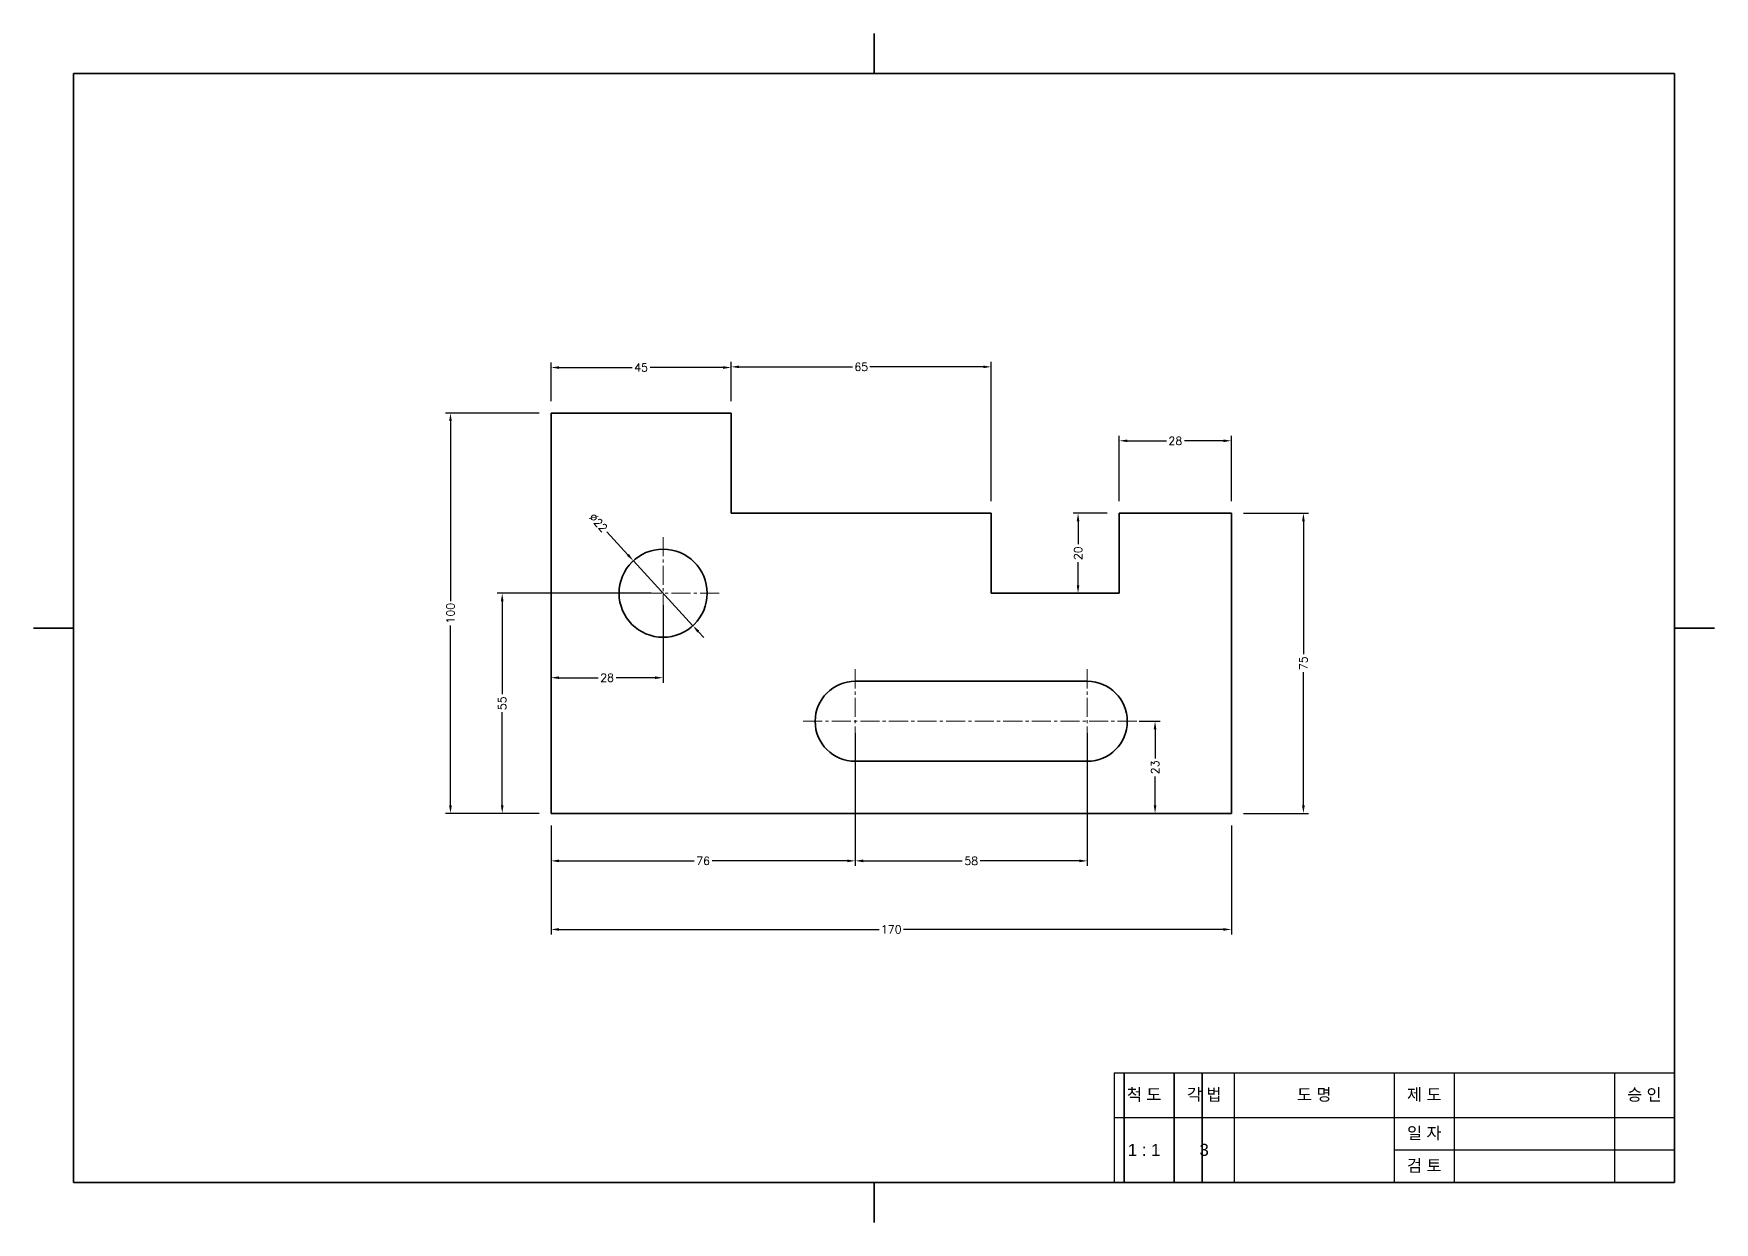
# Model space of a CAD drawing. Header units: millimetres. Extents: x 0 to 11420, y 0 to 297.
# Drawn here: x 8500 to 8920, y 0 to 297 of the extents above; entities that cross this region are included whole.
import ezdxf

# ---------------------------------------------------------------- set-up
doc = ezdxf.new("R2010")
doc.units = ezdxf.units.MM
doc.header["$LTSCALE"] = 0.25
doc.linetypes.add('CENTER2', pattern=[28.575, 19.05, -3.175, 3.175, -3.175])
for name, color, linetype, lineweight in [('1_윤곽선', 4, 'Continuous', 35), ('2_외형선', 7, 'Continuous', 35), ('4_중심선', 1, 'CENTER2', 18)]:
    doc.layers.add(name, color=color, linetype=linetype, lineweight=lineweight)
doc.styles.get("Standard").update_dxf_attribs({"font": 'arial.ttf'})
doc.styles.add('주석', font='romans.shx', dxfattribs={"height": 2, "bigfont": 'whgtxt.shx'})
doc.dimstyles.new('주석', dxfattribs={"dimscale": 0, "dimtxt": 2, "dimasz": 2, "dimexe": 1.25, "dimexo": 3, "dimtad": 0, "dimtxsty": '주석', "dimcen": 0, "dimclrd": 3, "dimclre": 3, "dimclrt": 3, "dimadec": 0, "dimazin": 0, "dimtfac": 1, "dimtmove": 0, "dimatfit": 3, "dimfxl": 5, "dimtfill": 1, "dimarcsym": 0})

# ---------------------------------------------------------------- blocks, each defined once
blk = doc.blocks.new('*T209')
at = {"layer": '1_윤곽선', "color": 0, "linetype": 'ByBlock', "lineweight": -2, "transparency": 16777216}
for p, q in [((0, 0), (140, 0)), ((0, 0), (0, -27.35)), ((140, 0), (140, -27.35)), ((0, -27.35), (140, -27.35))]:
    blk.add_line(p, q, dxfattribs=at)
at = {"layer": '1_윤곽선', "color": 3, "linetype": 'ByBlock', "lineweight": -2, "transparency": 16777216}
for p, q in [((15, 0), (15, -27.35)), ((30, 0), (30, -27.35)), ((70, 0), (70, -27.35)), ((85, 0), (85, -27.35)), ((125, 0), (125, -27.35)), ((0, -11.14), (140, -11.14)), ((70, -19.24), (140, -19.24))]:
    blk.add_line(p, q, dxfattribs=at)
at = {"layer": '1_윤곽선', "color": 2, "transparency": 16777216, "char_height": 3, "attachment_point": 5}
for s, insert, width in [('{\\fGulim|b0|i0|c129|p50;척 도}', (7.5, -5.57), 12), ('{\\fGulim|b0|i0|c129|p50;각 법}', (22.5, -5.57), 12), ('{\\fGulim|b0|i0|c129|p50;도 명}', (50, -5.57), 37), ('{\\fGulim|b0|i0|c129|p50;제 도}', (77.5, -5.57), 12), ('{\\fGulim|b0|i0|c129|p50;승 인}', (132.5, -5.57), 12), ('{\\fGulim|b0|i0|c129|p50;일 자}', (77.5, -15.19), 12), ('1 : 1', (7.5, -19.24), 12), ('3', (22.5, -19.24), 12), ('{\\fGulim|b0|i0|c129|p50;검 토}', (77.5, -23.29), 12)]:
    blk.add_mtext(s, dxfattribs=dict(at, insert=insert, width=width))
blk = doc.blocks.new('*D222')
at = {"layer": '2_외형선', "color": 3, "lineweight": -2, "transparency": 16777216}
for p, q in [((8629.3, 99.19), (8629.3, 71.93)), ((8799.3, 99.19), (8799.3, 71.93)), ((8631.3, 73.18), (8711.25, 73.18)), ((8797.3, 73.18), (8717.36, 73.18))]:
    blk.add_line(p, q, dxfattribs=at)
at = {"layer": '2_외형선', "color": 3, "transparency": 16777216}
for points in [[(8631.3, 73.52), (8631.3, 72.85), (8629.3, 73.18)], [(8797.3, 73.52), (8797.3, 72.85), (8799.3, 73.18)]]:
    blk.add_solid(points, dxfattribs=at)
at = {"layer": 'Defpoints', "color": 0, "transparency": 16777216}
for p in [(8629.3, 102.19), (8799.3, 102.19), (8799.3, 73.18)]:
    blk.add_point(p, dxfattribs=at)
at = {"layer": '2_외형선', "color": 3, "transparency": 16777216, "insert": (8714.3, 73.18), "char_height": 2, "attachment_point": 5, "style": '주석', "bg_fill": 3, "box_fill_scale": 1.1, "bg_fill_color": 256, "bg_fill_true_color": 13158600, "bg_fill_transparency": 0}
blk.add_mtext('170', dxfattribs=at)
blk = doc.blocks.new('*D223')
at = {"layer": '2_외형선', "color": 3, "lineweight": -2, "transparency": 16777216}
for p, q in [((8705.3, 122.19), (8705.3, 89.07)), ((8629.3, 99.19), (8629.3, 89.07)), ((8631.3, 90.32), (8665.06, 90.32)), ((8703.3, 90.32), (8669.55, 90.32))]:
    blk.add_line(p, q, dxfattribs=at)
at = {"layer": '2_외형선', "color": 3, "transparency": 16777216}
for points in [[(8631.3, 90.65), (8631.3, 89.98), (8629.3, 90.32)], [(8703.3, 90.65), (8703.3, 89.98), (8705.3, 90.32)]]:
    blk.add_solid(points, dxfattribs=at)
at = {"layer": 'Defpoints', "color": 0, "transparency": 16777216}
for p in [(8705.3, 125.19), (8629.3, 102.19), (8705.3, 90.32)]:
    blk.add_point(p, dxfattribs=at)
at = {"layer": '2_외형선', "color": 3, "transparency": 16777216, "insert": (8667.3, 90.32), "char_height": 2, "attachment_point": 5, "style": '주석', "bg_fill": 3, "box_fill_scale": 1.1, "bg_fill_color": 256, "bg_fill_true_color": 13158600, "bg_fill_transparency": 0}
blk.add_mtext('76', dxfattribs=at)
blk = doc.blocks.new('*D224')
at = {"layer": '2_외형선', "color": 3, "lineweight": -2, "transparency": 16777216}
for p, q in [((8705.3, 122.19), (8705.3, 89.07)), ((8763.3, 122.19), (8763.3, 89.07)), ((8707.3, 90.32), (8732.06, 90.32)), ((8761.3, 90.32), (8736.55, 90.32))]:
    blk.add_line(p, q, dxfattribs=at)
at = {"layer": '2_외형선', "color": 3, "transparency": 16777216}
for points in [[(8707.3, 90.65), (8707.3, 89.98), (8705.3, 90.32)], [(8761.3, 90.65), (8761.3, 89.98), (8763.3, 90.32)]]:
    blk.add_solid(points, dxfattribs=at)
at = {"layer": 'Defpoints', "color": 0, "transparency": 16777216}
for p in [(8705.3, 125.19), (8763.3, 125.19), (8763.3, 90.32)]:
    blk.add_point(p, dxfattribs=at)
at = {"layer": '2_외형선', "color": 3, "transparency": 16777216, "insert": (8734.3, 90.32), "char_height": 2, "attachment_point": 5, "style": '주석', "bg_fill": 3, "box_fill_scale": 1.1, "bg_fill_color": 256, "bg_fill_true_color": 13158600, "bg_fill_transparency": 0}
blk.add_mtext('58', dxfattribs=at)
blk = doc.blocks.new('*D225')
at = {"layer": '2_외형선', "color": 3, "lineweight": -2, "transparency": 16777216}
for p, q in [((8776.3, 125.19), (8781.48, 125.19)), ((8780.23, 123.19), (8780.23, 115.93)), ((8780.23, 104.19), (8780.23, 111.44)), ((8796.3, 102.19), (8778.98, 102.19))]:
    blk.add_line(p, q, dxfattribs=at)
at = {"layer": '2_외형선', "color": 3, "transparency": 16777216}
for points in [[(8779.9, 123.19), (8780.57, 123.19), (8780.23, 125.19)], [(8779.9, 104.19), (8780.57, 104.19), (8780.23, 102.19)]]:
    blk.add_solid(points, dxfattribs=at)
at = {"layer": 'Defpoints', "color": 0, "transparency": 16777216}
for p in [(8773.3, 125.19), (8780.23, 102.19), (8799.3, 102.19)]:
    blk.add_point(p, dxfattribs=at)
at = {"layer": '2_외형선', "color": 3, "transparency": 16777216, "insert": (8780.23, 113.69), "char_height": 2, "attachment_point": 5, "rotation": 90, "style": '주석', "bg_fill": 3, "box_fill_scale": 1.1, "bg_fill_color": 256, "bg_fill_true_color": 13158600, "bg_fill_transparency": 0}
blk.add_mtext('23', dxfattribs=at)
blk = doc.blocks.new('*D226')
at = {"layer": '2_외형선', "color": 3, "lineweight": -2, "transparency": 16777216}
for p, q in [((8802.3, 177.19), (8818.55, 177.19)), ((8817.3, 175.19), (8817.3, 141.93)), ((8817.3, 104.19), (8817.3, 137.44)), ((8802.3, 102.19), (8818.55, 102.19))]:
    blk.add_line(p, q, dxfattribs=at)
at = {"layer": '2_외형선', "color": 3, "transparency": 16777216}
for points in [[(8816.97, 175.19), (8817.64, 175.19), (8817.3, 177.19)], [(8816.97, 104.19), (8817.64, 104.19), (8817.3, 102.19)]]:
    blk.add_solid(points, dxfattribs=at)
at = {"layer": 'Defpoints', "color": 0, "transparency": 16777216}
for p in [(8799.3, 177.19), (8799.3, 102.19), (8817.3, 102.19)]:
    blk.add_point(p, dxfattribs=at)
at = {"layer": '2_외형선', "color": 3, "transparency": 16777216, "insert": (8817.3, 139.69), "char_height": 2, "attachment_point": 5, "rotation": 90, "style": '주석', "bg_fill": 3, "box_fill_scale": 1.1, "bg_fill_color": 256, "bg_fill_true_color": 13158600, "bg_fill_transparency": 0}
blk.add_mtext('75', dxfattribs=at)
blk = doc.blocks.new('*D227')
at = {"layer": '2_외형선', "color": 3, "lineweight": -2, "transparency": 16777216}
for p, q in [((8771.3, 180.19), (8771.3, 196.52)), ((8773.3, 195.27), (8783.06, 195.27)), ((8797.3, 195.27), (8787.55, 195.27)), ((8799.3, 180.19), (8799.3, 196.52))]:
    blk.add_line(p, q, dxfattribs=at)
at = {"layer": '2_외형선', "color": 3, "transparency": 16777216}
for points in [[(8773.3, 195.6), (8773.3, 194.94), (8771.3, 195.27)], [(8797.3, 195.6), (8797.3, 194.94), (8799.3, 195.27)]]:
    blk.add_solid(points, dxfattribs=at)
at = {"layer": 'Defpoints', "color": 0, "transparency": 16777216}
for p in [(8771.3, 195.27), (8771.3, 177.19), (8799.3, 177.19)]:
    blk.add_point(p, dxfattribs=at)
at = {"layer": '2_외형선', "color": 3, "transparency": 16777216, "insert": (8785.3, 195.27), "char_height": 2, "attachment_point": 5, "style": '주석', "bg_fill": 3, "box_fill_scale": 1.1, "bg_fill_color": 256, "bg_fill_true_color": 13158600, "bg_fill_transparency": 0}
blk.add_mtext('28', dxfattribs=at)
blk = doc.blocks.new('*D228')
at = {"layer": '2_외형선', "color": 3, "lineweight": -2, "transparency": 16777216}
for p, q in [((8768.3, 177.19), (8759.74, 177.19)), ((8760.99, 175.19), (8760.99, 169.43)), ((8760.99, 159.19), (8760.99, 164.94)), ((8768.3, 157.19), (8759.74, 157.19))]:
    blk.add_line(p, q, dxfattribs=at)
at = {"layer": '2_외형선', "color": 3, "transparency": 16777216}
for points in [[(8760.66, 175.19), (8761.32, 175.19), (8760.99, 177.19)], [(8760.66, 159.19), (8761.32, 159.19), (8760.99, 157.19)]]:
    blk.add_solid(points, dxfattribs=at)
at = {"layer": 'Defpoints', "color": 0, "transparency": 16777216}
for p in [(8771.3, 177.19), (8760.99, 157.19), (8771.3, 157.19)]:
    blk.add_point(p, dxfattribs=at)
at = {"layer": '2_외형선', "color": 3, "transparency": 16777216, "insert": (8760.99, 167.19), "char_height": 2, "attachment_point": 5, "rotation": 90, "style": '주석', "bg_fill": 3, "box_fill_scale": 1.1, "bg_fill_color": 256, "bg_fill_true_color": 13158600, "bg_fill_transparency": 0}
blk.add_mtext('20', dxfattribs=at)
blk = doc.blocks.new('*D229')
at = {"layer": '2_외형선', "color": 3, "lineweight": -2, "transparency": 16777216}
for p, q in [((8674.3, 205.19), (8674.3, 214.99)), ((8739.3, 180.19), (8739.3, 214.99)), ((8676.3, 213.74), (8704.61, 213.74)), ((8737.3, 213.74), (8709, 213.74))]:
    blk.add_line(p, q, dxfattribs=at)
at = {"layer": '2_외형선', "color": 3, "transparency": 16777216}
for points in [[(8676.3, 214.08), (8676.3, 213.41), (8674.3, 213.74)], [(8737.3, 214.08), (8737.3, 213.41), (8739.3, 213.74)]]:
    blk.add_solid(points, dxfattribs=at)
at = {"layer": 'Defpoints', "color": 0, "transparency": 16777216}
for p in [(8739.3, 213.74), (8674.3, 202.19), (8739.3, 177.19)]:
    blk.add_point(p, dxfattribs=at)
at = {"layer": '2_외형선', "color": 3, "transparency": 16777216, "insert": (8706.8, 213.74), "char_height": 2, "attachment_point": 5, "style": '주석', "bg_fill": 3, "box_fill_scale": 1.1, "bg_fill_color": 256, "bg_fill_true_color": 13158600, "bg_fill_transparency": 0}
blk.add_mtext('65', dxfattribs=at)
blk = doc.blocks.new('*D230')
at = {"layer": '2_외형선', "color": 3, "lineweight": -2, "transparency": 16777216}
for p, q in [((8629.3, 205.19), (8629.3, 214.83)), ((8674.3, 205.19), (8674.3, 214.83)), ((8631.3, 213.58), (8649.56, 213.58)), ((8672.3, 213.58), (8654.05, 213.58))]:
    blk.add_line(p, q, dxfattribs=at)
at = {"layer": '2_외형선', "color": 3, "transparency": 16777216}
for points in [[(8631.3, 213.91), (8631.3, 213.24), (8629.3, 213.58)], [(8672.3, 213.91), (8672.3, 213.24), (8674.3, 213.58)]]:
    blk.add_solid(points, dxfattribs=at)
at = {"layer": 'Defpoints', "color": 0, "transparency": 16777216}
for p in [(8629.3, 213.58), (8629.3, 202.19), (8674.3, 202.19)]:
    blk.add_point(p, dxfattribs=at)
at = {"layer": '2_외형선', "color": 3, "transparency": 16777216, "insert": (8651.8, 213.58), "char_height": 2, "attachment_point": 5, "style": '주석', "bg_fill": 3, "box_fill_scale": 1.1, "bg_fill_color": 256, "bg_fill_true_color": 13158600, "bg_fill_transparency": 0}
blk.add_mtext('45', dxfattribs=at)
blk = doc.blocks.new('*D231')
at = {"layer": '2_외형선', "color": 3, "lineweight": -2, "transparency": 16777216}
for p, q in [((8626.3, 202.19), (8602.92, 202.19)), ((8604.17, 200.19), (8604.17, 155.24)), ((8604.17, 104.19), (8604.17, 149.13)), ((8626.3, 102.19), (8602.92, 102.19))]:
    blk.add_line(p, q, dxfattribs=at)
at = {"layer": '2_외형선', "color": 3, "transparency": 16777216}
for points in [[(8603.83, 200.19), (8604.5, 200.19), (8604.17, 202.19)], [(8603.83, 104.19), (8604.5, 104.19), (8604.17, 102.19)]]:
    blk.add_solid(points, dxfattribs=at)
at = {"layer": 'Defpoints', "color": 0, "transparency": 16777216}
for p in [(8629.3, 202.19), (8604.17, 102.19), (8629.3, 102.19)]:
    blk.add_point(p, dxfattribs=at)
at = {"layer": '2_외형선', "color": 3, "transparency": 16777216, "insert": (8604.17, 152.19), "char_height": 2, "attachment_point": 5, "rotation": 90, "style": '주석', "bg_fill": 3, "box_fill_scale": 1.1, "bg_fill_color": 256, "bg_fill_true_color": 13158600, "bg_fill_transparency": 0}
blk.add_mtext('100', dxfattribs=at)
blk = doc.blocks.new('*D232')
at = {"layer": '2_외형선', "color": 3, "lineweight": -2, "transparency": 16777216}
for p, q in [((8654.3, 157.19), (8615.85, 157.19)), ((8617.1, 155.19), (8617.1, 131.93)), ((8617.1, 104.19), (8617.1, 127.44)), ((8626.3, 102.19), (8615.85, 102.19))]:
    blk.add_line(p, q, dxfattribs=at)
at = {"layer": '2_외형선', "color": 3, "transparency": 16777216}
for points in [[(8616.76, 155.19), (8617.43, 155.19), (8617.1, 157.19)], [(8616.76, 104.19), (8617.43, 104.19), (8617.1, 102.19)]]:
    blk.add_solid(points, dxfattribs=at)
at = {"layer": 'Defpoints', "color": 0, "transparency": 16777216}
for p in [(8617.1, 157.19), (8657.3, 157.19), (8629.3, 102.19)]:
    blk.add_point(p, dxfattribs=at)
at = {"layer": '2_외형선', "color": 3, "transparency": 16777216, "insert": (8617.1, 129.69), "char_height": 2, "attachment_point": 5, "rotation": 90, "style": '주석', "bg_fill": 3, "box_fill_scale": 1.1, "bg_fill_color": 256, "bg_fill_true_color": 13158600, "bg_fill_transparency": 0}
blk.add_mtext('55', dxfattribs=at)
blk = doc.blocks.new('*D233')
at = {"layer": '2_외형선', "color": 3, "lineweight": -2, "transparency": 16777216}
for p, q in [((8629.3, 154.19), (8629.3, 134.83)), ((8657.3, 154.19), (8657.3, 134.83)), ((8631.3, 136.08), (8641.06, 136.08)), ((8655.3, 136.08), (8645.55, 136.08))]:
    blk.add_line(p, q, dxfattribs=at)
at = {"layer": '2_외형선', "color": 3, "transparency": 16777216}
for points in [[(8631.3, 136.41), (8631.3, 135.75), (8629.3, 136.08)], [(8655.3, 136.41), (8655.3, 135.75), (8657.3, 136.08)]]:
    blk.add_solid(points, dxfattribs=at)
at = {"layer": 'Defpoints', "color": 0, "transparency": 16777216}
for p in [(8629.3, 157.19), (8657.3, 157.19), (8629.3, 136.08)]:
    blk.add_point(p, dxfattribs=at)
at = {"layer": '2_외형선', "color": 3, "transparency": 16777216, "insert": (8643.3, 136.08), "char_height": 2, "attachment_point": 5, "style": '주석', "bg_fill": 3, "box_fill_scale": 1.1, "bg_fill_color": 256, "bg_fill_true_color": 13158600, "bg_fill_transparency": 0}
blk.add_mtext('28', dxfattribs=at)
blk = doc.blocks.new('*D234')
at = {"layer": '2_외형선', "color": 3, "lineweight": -2, "transparency": 16777216}
for p, q in [((8643.26, 172.5), (8648.52, 166.77)), ((8664.74, 149.08), (8649.87, 165.3)), ((8666.09, 147.61), (8667.44, 146.13))]:
    blk.add_line(p, q, dxfattribs=at)
at = {"layer": '2_외형선', "color": 3, "transparency": 16777216}
for points in [[(8648.76, 167), (8648.27, 166.54), (8649.87, 165.3)], [(8666.33, 147.83), (8665.84, 147.38), (8664.74, 149.08)]]:
    blk.add_solid(points, dxfattribs=at)
at = {"layer": 'Defpoints', "color": 0, "transparency": 16777216}
for p in [(8649.87, 165.3), (8664.74, 149.08)]:
    blk.add_point(p, dxfattribs=at)
at = {"layer": '2_외형선', "color": 3, "transparency": 16777216, "insert": (8641.13, 174.83), "char_height": 2, "attachment_point": 5, "rotation": 312.5135, "style": '주석', "bg_fill": 3, "box_fill_scale": 1.1, "bg_fill_color": 256, "bg_fill_true_color": 13158600, "bg_fill_transparency": 0}
blk.add_mtext('∅22', dxfattribs=at)

msp = doc.modelspace()

# ---------------------------------------------------------------- linework, layer by layer
at = {"layer": '1_윤곽선'}
for p, q in [((8710, 297), (8710, 287)), ((8500, 148.5), (8510, 148.5)), ((8920, 148.5), (8910, 148.5)), ((8710, 0), (8710, 10))]:
    msp.add_line(p, q, dxfattribs=at)
msp.add_lwpolyline([(8510, 10), (8910, 10), (8910, 287), (8510, 287)], close=True, dxfattribs=at)
at = {"layer": '2_외형선'}
for p, q in [((8629.303, 102.188), (8629.303, 202.188)), ((8629.303, 202.188), (8674.303, 202.188)), ((8674.303, 202.188), (8674.303, 177.188)), ((8674.303, 177.188), (8739.303, 177.188)), ((8739.303, 177.188), (8739.303, 157.188)), ((8799.303, 177.188), (8771.303, 177.188)), ((8771.303, 177.188), (8771.303, 157.188)), ((8771.303, 177.188), (8799.303, 177.188)), ((8799.303, 102.188), (8799.303, 177.188)), ((8771.303, 157.188), (8739.303, 157.188)), ((8705.303, 135.188), (8763.303, 135.188)), ((8705.303, 115.188), (8763.303, 115.188)), ((8629.303, 102.188), (8799.303, 102.188)), ((8772.5, 37.347), (8772.5, 10)), ((8785, 37.347), (8785, 10)), ((8792, 37.347), (8792, 10))]:
    msp.add_line(p, q, dxfattribs=at)
msp.add_circle((8657.303, 157.188), 11, dxfattribs=at)
for centre, start, end in [((8705.303, 125.188), 90, 270), ((8763.303, 125.188), 270, 90)]:
    msp.add_arc(centre, 10, start, end, dxfattribs=at)

# ---------------------------------------------------------------- block references
msp.add_blockref('*T209', (8770, 37.347))

# ---------------------------------------------------------------- next in the draw order: dimensions: what is measured, and where the dimension line sits
for base, p1, p2, picture, middle in [((8739.303, 213.743), (8674.303, 202.188), (8739.303, 177.188), '*D229', (8706.803, 213.743)), ((8799.303, 73.185), (8629.303, 102.188), (8799.303, 102.188), '*D222', (8714.303, 73.185))]:
    dim = msp.add_linear_dim(base=base, p1=p1, p2=p2, dimstyle='주석', dxfattribs=at)
    dim.commit()
    dim.dimension.update_dxf_attribs({"geometry": picture, "text_midpoint": middle})

# ---------------------------------------------------------------- next in the draw order: dimensions: what is measured, and where the dimension line sits
for base, p1, p2, picture, middle in [((8629.303, 213.577), (8674.303, 202.188), (8629.303, 202.188), '*D230', (8651.803, 213.577)), ((8705.303, 90.316), (8629.303, 102.188), (8705.303, 125.188), '*D223', (8667.303, 90.316))]:
    dim = msp.add_linear_dim(base=base, p1=p1, p2=p2, dimstyle='주석', dxfattribs=at)
    dim.commit()
    dim.dimension.update_dxf_attribs({"geometry": picture, "text_midpoint": middle})
dim = msp.add_linear_dim(base=(8780.233, 102.188), p1=(8773.303, 125.188), p2=(8799.303, 102.188), angle=90, dimstyle='주석', dxfattribs=at)
dim.commit()
dim.dimension.update_dxf_attribs({"geometry": '*D225', "text_midpoint": (8780.233, 113.688)})

# ---------------------------------------------------------------- next in the draw order: dimensions: what is measured, and where the dimension line sits
for base, p1, p2, picture, middle in [((8604.167, 102.188), (8629.303, 202.188), (8629.303, 102.188), '*D231', (8604.167, 152.188)), ((8817.303, 102.188), (8799.303, 177.188), (8799.303, 102.188), '*D226', (8817.303, 139.688))]:
    dim = msp.add_linear_dim(base=base, p1=p1, p2=p2, angle=90, dimstyle='주석', dxfattribs=at)
    dim.commit()
    dim.dimension.update_dxf_attribs({"geometry": picture, "text_midpoint": middle})
dim = msp.add_linear_dim(base=(8763.303, 90.316), p1=(8705.303, 125.188), p2=(8763.303, 125.188), dimstyle='주석', dxfattribs=at)
dim.commit()
dim.dimension.update_dxf_attribs({"geometry": '*D224', "text_midpoint": (8734.303, 90.316)})

# ---------------------------------------------------------------- next in the draw order: linework, layer by layer
at = {"layer": '4_중심선'}
for p, q in [((8705.303, 138.188), (8705.303, 112.188)), ((8763.303, 138.188), (8763.303, 112.188)), ((8692.303, 125.188), (8776.303, 125.188))]:
    msp.add_line(p, q, dxfattribs=at)

# ---------------------------------------------------------------- next in the draw order: dimensions: what is measured, and where the dimension line sits
at = {"layer": '2_외형선'}
dim = msp.add_linear_dim(base=(8771.303, 195.27), p1=(8799.303, 177.188), p2=(8771.303, 177.188), dimstyle='주석', dxfattribs=at)
dim.commit()
dim.dimension.update_dxf_attribs({"geometry": '*D227', "text_midpoint": (8785.303, 195.27)})
dim = msp.add_linear_dim(base=(8617.098, 157.188), p1=(8629.303, 102.188), p2=(8657.303, 157.188), angle=90, dimstyle='주석', dxfattribs=at)
dim.commit()
dim.dimension.update_dxf_attribs({"geometry": '*D232', "text_midpoint": (8617.098, 129.688)})

# ---------------------------------------------------------------- next in the draw order: dimensions: what is measured, and where the dimension line sits
dim = msp.add_linear_dim(base=(8760.989, 157.188), p1=(8771.303, 177.188), p2=(8771.303, 157.188), angle=90, dimstyle='주석', dxfattribs=at)
dim.commit()
dim.dimension.update_dxf_attribs({"geometry": '*D228', "text_midpoint": (8760.989, 167.188)})
dim = msp.add_linear_dim(base=(8629.303, 136.081), p1=(8657.303, 157.188), p2=(8629.303, 157.188), dimstyle='주석', dxfattribs=at)
dim.commit()
dim.dimension.update_dxf_attribs({"geometry": '*D233', "text_midpoint": (8643.303, 136.081)})

# ---------------------------------------------------------------- next in the draw order: dimensions: what is measured, and where the dimension line sits
dim = msp.add_diameter_dim_2p(p1=(8664.737, 149.079), p2=(8649.87, 165.296), dimstyle='주석', dxfattribs=at)
dim.commit()
dim.dimension.update_dxf_attribs({"geometry": '*D234', "text_midpoint": (8641.133, 174.826), "dimtype": 163})

# ---------------------------------------------------------------- next in the draw order: linework, layer by layer
at = {"layer": '4_중심선'}
for p, q in [((8657.303, 171.188), (8657.303, 143.188)), ((8671.303, 157.188), (8643.303, 157.188))]:
    msp.add_line(p, q, dxfattribs=at)

doc.saveas('drawing.dxf')
